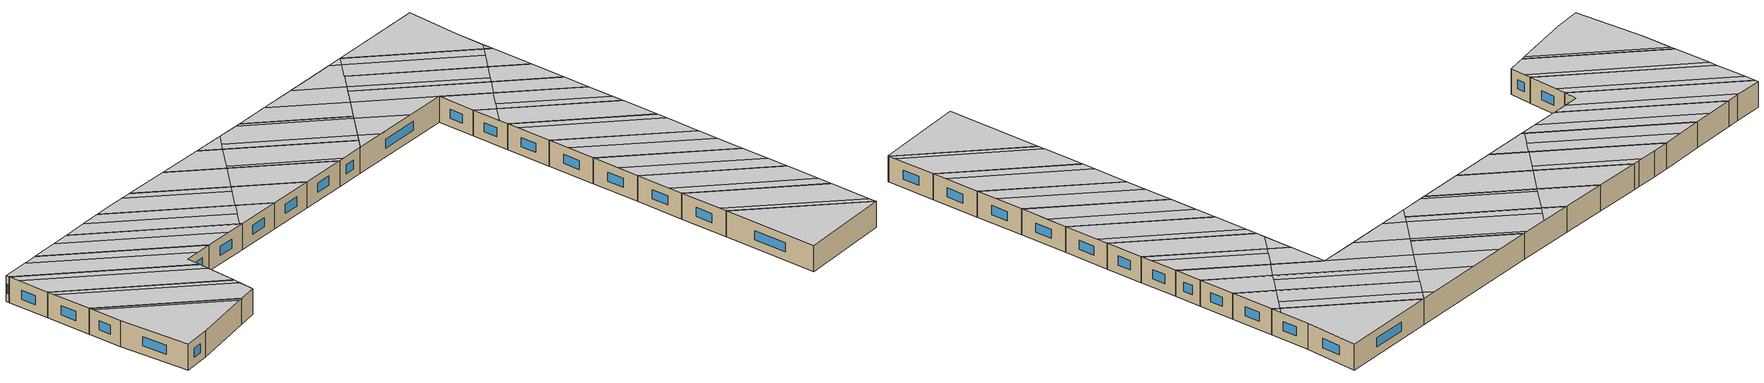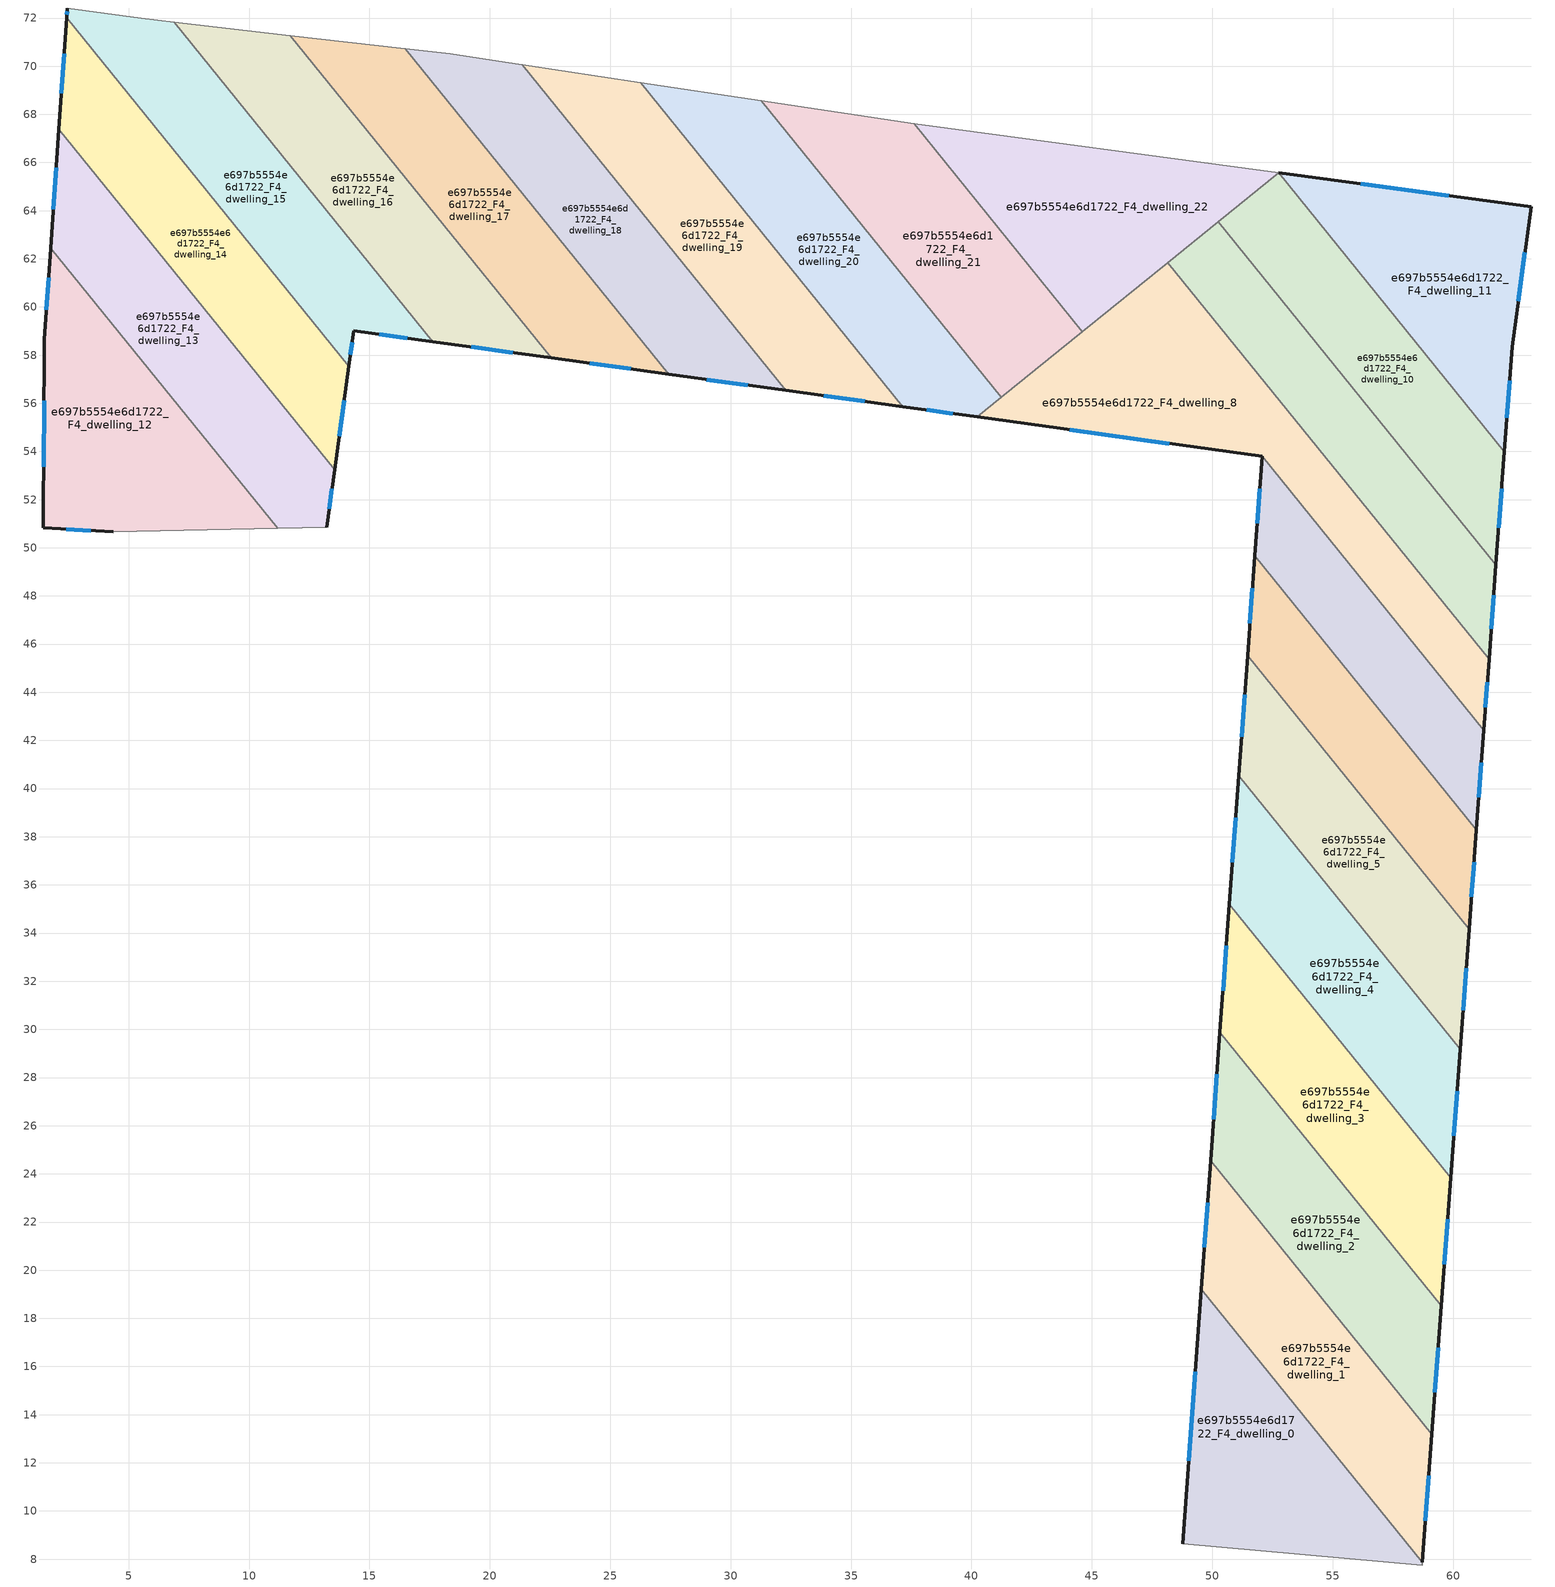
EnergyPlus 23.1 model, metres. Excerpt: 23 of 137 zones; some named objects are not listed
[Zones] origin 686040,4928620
e697b5554e6d1722_F4_dwelling_0
 floor to e697b5554e6d1722_F3_dwelling_0 (EU_floor_Construction): 49.54,19.21 58.73,7.86 58.72,7.76 48.77,8.65 z12
 wall outside (EU_wall_Construction): 49.54,19.21 48.77,8.65 z12:15
 wall to e697b5554e6d1722_F4_dwelling_1 (EU_wall_Construction): 58.73,7.86 49.54,19.21 z12:15
 wall adiabatic (EU_wall_Construction): 48.77,8.65 58.72,7.76 58.73,7.86 z12:15
 window (EU_Window_Construction): 49.29,15.77 49.02,12.08 z12.98:14.02
 ceiling to e697b5554e6d1722_F5_dwelling_0 (EU_floor_Construction): 58.72,7.76 58.73,7.86 49.54,19.21 48.77,8.65 z15
e697b5554e6d1722_F4_dwelling_1
 floor to e697b5554e6d1722_F3_dwelling_1 (EU_floor_Construction): 49.93,24.54 59.12,13.19 58.73,7.86 49.54,19.21 z12
 wall outside (EU_wall_Construction): 58.73,7.86 59.12,13.19 / 49.93,24.54 49.54,19.21 z12:15
 wall to e697b5554e6d1722_F4_dwelling_2 (EU_wall_Construction): 59.12,13.19 49.93,24.54 z12:15
 window (EU_Window_Construction): 58.86,9.59 58.99,11.46 / 49.81,22.81 49.67,20.94 z12.98:14.02
 ceiling to e697b5554e6d1722_F5_dwelling_1 (EU_floor_Construction): 58.78,8.62 59.12,13.19 49.93,24.54 49.6,19.97 z15
 ceiling to e697b5554e6d1722_F5_dwelling_0 (EU_floor_Construction): 58.73,7.86 58.78,8.62 49.6,19.97 49.54,19.21 z15
e697b5554e6d1722_F4_dwelling_10
 floor to e697b5554e6d1722_F3_dwelling_10 (EU_floor_Construction): 52.75,65.57 62.13,53.98 61.78,49.3 50.25,63.54 z12
 wall outside (EU_wall_Construction): 61.78,49.3 62.13,53.98 z12:15
 wall to e697b5554e6d1722_F4_dwelling_11 (EU_wall_Construction): 62.13,53.98 52.75,65.57 z12:15
 wall to e697b5554e6d1722_F4_dwelling_9 (EU_wall_Construction): 50.25,63.54 61.78,49.3 z12:15
 wall to e697b5554e6d1722_F4_dwelling_22 (EU_wall_Construction): 52.75,65.57 50.25,63.54 z12:15
 window (EU_Window_Construction): 61.9,50.82 62.02,52.46 z12.98:14.02
 ceiling to e697b5554e6d1722_F5_dwelling_12 (EU_floor_Construction): 60.7,53.91 51.86,64.84 50.25,63.54 59.1,52.61 z15
 ceiling to e697b5554e6d1722_F5_dwelling_13 (EU_floor_Construction): 61.6,54.64 52.75,65.57 51.86,64.84 60.7,53.91 60.78,53.97 z15
 ceiling to e697b5554e6d1722_F5_dwelling_6 (EU_floor_Construction): 61.78,49.3 62.13,53.98 61.6,54.64 59.1,52.61 z15
e697b5554e6d1722_F4_dwelling_11
 floor to e697b5554e6d1722_F3_dwelling_11 (EU_floor_Construction): 63.24,64.17 62.45,58.34 62.13,53.98 52.76,65.57 z12
 wall outside (EU_wall_Construction): 62.13,53.98 62.45,58.34 63.24,64.17 52.76,65.57 z12:15
 window (EU_Window_Construction): 59.83,64.62 56.17,65.11 / 62.71,60.24 62.98,62.27 / 62.23,55.4 62.35,56.93 z12.98:14.02
 ceiling to e697b5554e6d1722_F5_dwelling_13 (EU_floor_Construction): 62.21,55.13 62.45,58.34 63.24,64.17 52.76,65.57 61.6,54.64 z15
 ceiling to e697b5554e6d1722_F5_dwelling_6 (EU_floor_Construction): 62.13,53.98 62.21,55.13 61.6,54.64 z15
e697b5554e6d1722_F4_dwelling_12
 floor to e697b5554e6d1722_F3_dwelling_12 (EU_floor_Construction): 1.76,62.45 11.19,50.8 4.36,50.66 1.46,50.83 1.5,58.65 z12
 wall outside (EU_wall_Construction): 1.76,62.45 1.5,58.65 1.46,50.83 4.36,50.66 z12:15
 wall to e697b5554e6d1722_F4_dwelling_13 (EU_wall_Construction): 11.19,50.8 1.76,62.45 z12:15
 wall adiabatic (EU_wall_Construction): 4.36,50.66 11.19,50.8 z12:15
 window (EU_Window_Construction): 1.68,61.21 1.59,59.88 / 2.4,50.77 3.42,50.71 / 1.49,56.1 1.47,53.37 z12.98:14.02
 ceiling to e697b5554e6d1722_F5_dwelling_14 (EU_floor_Construction): 10.77,50.79 1.73,61.96 1.5,58.65 1.46,50.83 4.36,50.66 z15
 ceiling to e697b5554e6d1722_F5_dwelling_15 (EU_floor_Construction): 11.19,50.8 1.76,62.45 1.73,61.96 10.77,50.79 z15
e697b5554e6d1722_F4_dwelling_13
 floor to e697b5554e6d1722_F3_dwelling_13 (EU_floor_Construction): 2.1,67.38 13.55,53.24 13.22,50.85 11.19,50.8 1.76,62.45 z12
 wall outside (EU_wall_Construction): 2.1,67.38 1.76,62.45 / 13.22,50.85 13.55,53.24 z12:15
 wall to e697b5554e6d1722_F4_dwelling_14 (EU_wall_Construction): 13.55,53.24 2.1,67.38 z12:15
 wall adiabatic (EU_wall_Construction): 11.19,50.8 13.22,50.85 z12:15
 window (EU_Window_Construction): 1.99,65.77 1.87,64.05 / 13.33,51.62 13.44,52.46 z12.98:14.02
 ceiling to e697b5554e6d1722_F5_dwelling_15 (EU_floor_Construction): 13.22,50.85 13.45,52.51 2.05,66.6 1.76,62.45 11.19,50.8 z15
 ceiling to e697b5554e6d1722_F5_dwelling_16 (EU_floor_Construction): 13.45,52.51 13.55,53.24 2.1,67.38 2.05,66.6 z15
e697b5554e6d1722_F4_dwelling_14
 floor to e697b5554e6d1722_F3_dwelling_14 (EU_floor_Construction): 2.42,72.01 14.15,57.53 13.55,53.24 2.1,67.38 z12
 wall outside (EU_wall_Construction): 13.55,53.24 14.15,57.53 / 2.42,72.01 2.1,67.38 z12:15
 wall to e697b5554e6d1722_F4_dwelling_15 (EU_wall_Construction): 14.15,57.53 2.42,72.01 z12:15
 window (EU_Window_Construction): 13.75,54.63 13.95,56.14 / 2.32,70.51 2.21,68.89 z12.98:14.02
 ceiling to e697b5554e6d1722_F5_dwelling_16 (EU_floor_Construction): 13.55,53.24 14,56.47 2.34,70.87 2.1,67.38 z15
 ceiling to e697b5554e6d1722_F5_dwelling_17 (EU_floor_Construction): 14,56.47 14.15,57.53 2.42,72.01 2.34,70.87 z15
e697b5554e6d1722_F4_dwelling_15
 floor to e697b5554e6d1722_F3_dwelling_15 (EU_floor_Construction): 6.89,71.83 17.63,58.56 14.35,59.02 14.15,57.53 2.42,72.01 2.45,72.42 5.53,71.99 z12
 wall outside (EU_wall_Construction): 2.45,72.42 2.42,72.01 / 14.15,57.53 14.35,59.02 17.63,58.56 z12:15
 wall adiabatic (EU_wall_Construction): 6.89,71.83 5.53,71.99 2.45,72.42 z12:15
 wall to e697b5554e6d1722_F4_dwelling_16 (EU_wall_Construction): 17.63,58.56 6.89,71.83 z12:15
 window (EU_Window_Construction): 2.44,72.29 2.43,72.15 / 15.42,58.87 16.56,58.71 / 14.21,58.02 14.28,58.53 z12.98:14.02
 ceiling to e697b5554e6d1722_F5_dwelling_17 (EU_floor_Construction): 15.98,58.79 5.27,72.02 2.45,72.42 2.42,72.01 14.15,57.53 14.35,59.02 z15
 ceiling to e697b5554e6d1722_F5_dwelling_18 (EU_floor_Construction): 17.63,58.56 6.89,71.83 5.53,71.99 5.27,72.02 15.98,58.79 z15
e697b5554e6d1722_F4_dwelling_16
 floor to e697b5554e6d1722_F3_dwelling_16 (EU_floor_Construction): 11.71,71.27 22.55,57.88 17.63,58.56 6.89,71.83 z12
 wall outside (EU_wall_Construction): 17.63,58.56 22.55,57.88 z12:15
 wall to e697b5554e6d1722_F4_dwelling_17 (EU_wall_Construction): 22.55,57.88 11.71,71.27 z12:15
 wall adiabatic (EU_wall_Construction): 11.71,71.27 6.89,71.83 z12:15
 window (EU_Window_Construction): 19.23,58.34 20.95,58.1 z12.98:14.02
 ceiling to e697b5554e6d1722_F5_dwelling_18 (EU_floor_Construction): 20.51,58.16 9.71,71.5 6.89,71.83 17.63,58.56 z15
 ceiling to e697b5554e6d1722_F5_dwelling_19 (EU_floor_Construction): 22.38,58.09 11.71,71.27 9.71,71.5 20.51,58.16 22.19,57.93 z15
 ceiling to e697b5554e6d1722_F5_dwelling_7 (EU_floor_Construction): 22.55,57.88 22.38,58.09 22.19,57.93 z15
e697b5554e6d1722_F4_dwelling_17
 floor to e697b5554e6d1722_F3_dwelling_17 (EU_floor_Construction): 16.49,70.72 27.43,57.21 22.55,57.88 11.71,71.27 z12
 wall outside (EU_wall_Construction): 22.55,57.88 27.43,57.21 z12:15
 wall to e697b5554e6d1722_F4_dwelling_18 (EU_wall_Construction): 27.43,57.21 16.49,70.72 z12:15
 wall adiabatic (EU_wall_Construction): 16.49,70.72 11.71,71.27 z12:15
 window (EU_Window_Construction): 24.14,57.66 25.85,57.42 z12.98:14.02
 ceiling to e697b5554e6d1722_F5_dwelling_20 (EU_floor_Construction): 25,60.21 16.49,70.72 14.3,70.97 23.8,59.24 z15
 ceiling to e697b5554e6d1722_F5_dwelling_7 (EU_floor_Construction): 27.43,57.21 25,60.21 22.38,58.09 22.55,57.88 z15
 ceiling adiabatic (EU_roof_Construction): 23.8,59.24 14.3,70.97 11.71,71.27 22.38,58.09 z15
e697b5554e6d1722_F4_dwelling_18
 floor to e697b5554e6d1722_F3_dwelling_18 (EU_floor_Construction): 21.34,70.05 32.28,56.53 27.43,57.21 16.49,70.72 18.35,70.51 20.64,70.16 z12
 wall outside (EU_wall_Construction): 27.43,57.21 32.28,56.53 z12:15
 wall adiabatic (EU_wall_Construction): 21.34,70.05 20.64,70.16 18.35,70.51 16.49,70.72 z12:15
 wall to e697b5554e6d1722_F4_dwelling_19 (EU_wall_Construction): 32.28,56.53 21.34,70.05 z12:15
 window (EU_Window_Construction): 29.01,56.99 30.7,56.75 z12.98:14.02
 ceiling to e697b5554e6d1722_F5_dwelling_7 (EU_floor_Construction): 32.28,56.53 27.6,62.31 25,60.21 27.43,57.21 z15
 ceiling to e697b5554e6d1722_F5_dwelling_21 (EU_floor_Construction): 27.6,62.31 21.34,70.05 20.64,70.16 20.2,70.22 27,61.82 z15
 ceiling adiabatic (EU_roof_Construction): 27,61.82 20.2,70.22 20.64,70.16 18.35,70.51 16.49,70.72 25,60.21 z15
e697b5554e6d1722_F4_dwelling_19
 floor to e697b5554e6d1722_F3_dwelling_19 (EU_floor_Construction): 26.26,69.31 37.15,55.86 32.28,56.53 21.34,70.05 z12
 wall outside (EU_wall_Construction): 32.28,56.53 37.15,55.86 z12:15
 wall to e697b5554e6d1722_F4_dwelling_20 (EU_wall_Construction): 37.15,55.86 26.26,69.31 z12:15
 wall adiabatic (EU_wall_Construction): 26.26,69.31 21.34,70.05 z12:15
 window (EU_Window_Construction): 33.86,56.32 35.56,56.08 z12.98:14.02
 ceiling to e697b5554e6d1722_F5_dwelling_7 (EU_floor_Construction): 37.15,55.86 30.21,64.43 27.6,62.31 32.28,56.53 z15
 ceiling to e697b5554e6d1722_F5_dwelling_21 (EU_floor_Construction): 30.21,64.43 26.26,69.31 21.34,70.05 27.6,62.31 z15
e697b5554e6d1722_F4_dwelling_2
 floor to e697b5554e6d1722_F3_dwelling_2 (EU_floor_Construction): 50.32,29.87 59.51,18.52 59.12,13.19 49.93,24.54 z12
 wall outside (EU_wall_Construction): 59.12,13.19 59.51,18.52 / 50.32,29.87 49.93,24.54 z12:15
 wall to e697b5554e6d1722_F4_dwelling_3 (EU_wall_Construction): 59.51,18.52 50.32,29.87 z12:15
 window (EU_Window_Construction): 59.25,14.92 59.39,16.78 / 50.2,28.14 50.06,26.28 z12.98:14.02
 ceiling to e697b5554e6d1722_F5_dwelling_2 (EU_floor_Construction): 59.23,14.71 59.51,18.52 50.32,29.87 50.04,26.07 z15
 ceiling to e697b5554e6d1722_F5_dwelling_1 (EU_floor_Construction): 59.12,13.19 59.23,14.71 50.04,26.07 49.93,24.54 z15
e697b5554e6d1722_F4_dwelling_20
 floor to e697b5554e6d1722_F3_dwelling_20 (EU_floor_Construction): 31.28,68.56 41.24,56.25 40.23,55.43 37.15,55.86 26.26,69.31 z12
 wall outside (EU_wall_Construction): 37.15,55.86 40.23,55.43 z12:15
 wall adiabatic (EU_wall_Construction): 31.28,68.56 26.26,69.31 z12:15
 wall to e697b5554e6d1722_F4_dwelling_21 (EU_wall_Construction): 41.24,56.25 31.28,68.56 z12:15
 wall to e697b5554e6d1722_F4_dwelling_8 (EU_wall_Construction): 40.23,55.43 41.24,56.25 z12:15
 window (EU_Window_Construction): 38.15,55.72 39.23,55.57 z12.98:14.02
 ceiling to e697b5554e6d1722_F5_dwelling_8 (EU_floor_Construction): 41.24,56.25 32.88,66.58 30.5,64.66 37.68,55.79 40.23,55.43 z15
 ceiling to e697b5554e6d1722_F5_dwelling_7 (EU_floor_Construction): 37.68,55.79 30.5,64.66 30.21,64.43 37.15,55.86 z15
 ceiling to e697b5554e6d1722_F5_dwelling_21 (EU_floor_Construction): 32.88,66.58 31.28,68.56 26.26,69.31 30.21,64.43 z15
e697b5554e6d1722_F4_dwelling_21
 floor to e697b5554e6d1722_F3_dwelling_21 (EU_floor_Construction): 37.61,67.61 44.6,58.97 41.24,56.25 31.28,68.56 z12
 wall to e697b5554e6d1722_F4_dwelling_22 (EU_wall_Construction): 44.6,58.97 37.61,67.61 z12:15
 wall adiabatic (EU_wall_Construction): 37.61,67.61 31.28,68.56 z12:15
 wall to e697b5554e6d1722_F4_dwelling_8 (EU_wall_Construction): 41.24,56.25 44.6,58.97 z12:15
 ceiling to e697b5554e6d1722_F5_dwelling_9 (EU_floor_Construction): 44.32,58.74 37.08,67.69 34.68,68.05 33.59,67.16 41.96,56.83 z15
 ceiling to e697b5554e6d1722_F5_dwelling_8 (EU_floor_Construction): 41.96,56.83 33.59,67.16 32.88,66.58 41.24,56.25 z15
 ceiling to e697b5554e6d1722_F5_dwelling_10 (EU_floor_Construction): 44.6,58.97 37.62,67.61 37.08,67.69 44.32,58.74 z15
 ceiling to e697b5554e6d1722_F5_dwelling_21 (EU_floor_Construction): 34.68,68.05 31.28,68.56 32.88,66.58 z15
e697b5554e6d1722_F4_dwelling_22
 floor to e697b5554e6d1722_F3_dwelling_22 (EU_floor_Construction): 52.76,65.57 44.6,58.97 37.62,67.61 z12
 wall adiabatic (EU_wall_Construction): 52.76,65.57 37.62,67.61 z12:15
 wall to e697b5554e6d1722_F4_dwelling_9 (EU_wall_Construction): 48.15,61.84 50.25,63.54 z12:15
 wall to e697b5554e6d1722_F4_dwelling_8 (EU_wall_Construction): 44.6,58.97 48.15,61.84 z12:15
 ceiling to e697b5554e6d1722_F5_dwelling_10 (EU_floor_Construction): 46.58,60.57 41.29,67.11 37.62,67.61 44.6,58.97 z15
 ceiling to e697b5554e6d1722_F5_dwelling_11 (EU_floor_Construction): 48.73,62.31 45.27,66.58 41.29,67.11 46.58,60.57 z15
 ceiling to e697b5554e6d1722_F5_dwelling_12 (EU_floor_Construction): 51.86,64.84 51.08,65.8 45.27,66.58 48.73,62.31 z15
 ceiling to e697b5554e6d1722_F5_dwelling_13 (EU_floor_Construction): 52.75,65.57 51.22,65.78 51.08,65.8 51.86,64.84 z15
e697b5554e6d1722_F4_dwelling_3
 floor to e697b5554e6d1722_F3_dwelling_3 (EU_floor_Construction): 50.71,35.2 59.91,23.84 59.51,18.52 50.32,29.87 z12
 wall outside (EU_wall_Construction): 59.51,18.52 59.91,23.84 / 50.71,35.2 50.32,29.87 z12:15
 wall to e697b5554e6d1722_F4_dwelling_4 (EU_wall_Construction): 59.91,23.84 50.71,35.2 z12:15
 window (EU_Window_Construction): 59.64,20.25 59.78,22.11 / 50.59,33.47 50.45,31.61 z12.98:14.02
 ceiling to e697b5554e6d1722_F5_dwelling_3 (EU_floor_Construction): 59.68,20.8 59.91,23.84 50.71,35.2 50.49,32.16 z15
 ceiling to e697b5554e6d1722_F5_dwelling_2 (EU_floor_Construction): 59.51,18.52 59.68,20.8 50.49,32.16 50.32,29.87 z15
e697b5554e6d1722_F4_dwelling_4
 floor to e697b5554e6d1722_F3_dwelling_4 (EU_floor_Construction): 51.1,40.53 60.3,29.17 59.91,23.84 50.71,35.2 z12
 wall outside (EU_wall_Construction): 59.91,23.84 60.3,29.17 / 51.1,40.53 50.71,35.2 z12:15
 wall to e697b5554e6d1722_F4_dwelling_5 (EU_wall_Construction): 60.3,29.17 51.1,40.53 z12:15
 window (EU_Window_Construction): 60.03,25.57 60.17,27.44 / 50.97,38.8 50.84,36.93 z12.98:14.02
 ceiling to e697b5554e6d1722_F5_dwelling_4 (EU_floor_Construction): 60.13,26.89 60.3,29.17 51.1,40.53 50.93,38.25 z15
 ceiling to e697b5554e6d1722_F5_dwelling_3 (EU_floor_Construction): 59.91,23.84 60.13,26.89 50.93,38.25 50.71,35.2 z15
e697b5554e6d1722_F4_dwelling_5
 floor to e697b5554e6d1722_F3_dwelling_5 (EU_floor_Construction): 51.47,45.52 60.67,34.16 60.3,29.17 51.1,40.53 z12
 wall outside (EU_wall_Construction): 60.3,29.17 60.67,34.16 / 51.47,45.52 51.1,40.53 z12:15
 wall to e697b5554e6d1722_F4_dwelling_6 (EU_wall_Construction): 60.67,34.16 51.47,45.52 z12:15
 window (EU_Window_Construction): 60.42,30.79 60.55,32.53 / 51.35,43.9 51.22,42.15 z12.98:14.02
 ceiling to e697b5554e6d1722_F5_dwelling_4 (EU_floor_Construction): 60.3,29.17 60.58,32.97 51.38,44.33 51.1,40.53 z15
 ceiling to e697b5554e6d1722_F5_dwelling_5 (EU_floor_Construction): 60.58,32.97 60.67,34.16 51.47,45.52 51.38,44.33 z15
e697b5554e6d1722_F4_dwelling_6
 floor to e697b5554e6d1722_F3_dwelling_6 (EU_floor_Construction): 51.77,49.67 60.97,38.3 60.67,34.16 51.47,45.52 z12
 wall outside (EU_wall_Construction): 60.67,34.16 60.97,38.3 / 51.77,49.67 51.47,45.52 z12:15
 wall to e697b5554e6d1722_F4_dwelling_7 (EU_wall_Construction): 60.97,38.3 51.77,49.67 z12:15
 window (EU_Window_Construction): 60.77,35.5 60.87,36.95 / 51.67,48.32 51.56,46.87 z12.98:14.02
 ceiling to e697b5554e6d1722_F5_dwelling_5 (EU_floor_Construction): 60.67,34.16 60.97,38.3 53.23,47.86 51.54,46.49 51.47,45.52 z15
 ceiling to e697b5554e6d1722_F5_dwelling_11 (EU_floor_Construction): 53.23,47.86 51.77,49.66 51.54,46.49 z15
e697b5554e6d1722_F4_dwelling_7
 floor to e697b5554e6d1722_F3_dwelling_7 (EU_floor_Construction): 52.07,53.79 61.28,42.42 60.97,38.3 51.77,49.67 z12
 wall outside (EU_wall_Construction): 60.97,38.3 61.28,42.42 / 52.07,53.79 51.77,49.67 z12:15
 wall to e697b5554e6d1722_F4_dwelling_8 (EU_wall_Construction): 61.28,42.42 52.07,53.79 z12:15
 window (EU_Window_Construction): 61.07,39.64 61.18,41.08 / 51.97,52.45 51.87,51.01 z12.98:14.02
 ceiling to e697b5554e6d1722_F5_dwelling_6 (EU_floor_Construction): 61.06,39.54 61.28,42.42 55.43,49.64 53.89,48.4 z15
 ceiling to e697b5554e6d1722_F5_dwelling_11 (EU_floor_Construction): 55.43,49.64 52.07,53.79 51.77,49.66 53.23,47.86 z15
 ceiling to e697b5554e6d1722_F5_dwelling_5 (EU_floor_Construction): 60.97,38.3 61.06,39.54 53.89,48.4 53.23,47.86 z15
e697b5554e6d1722_F4_dwelling_8
 floor to e697b5554e6d1722_F3_dwelling_8 (EU_floor_Construction): 52.07,53.79 40.23,55.43 48.15,61.84 61.49,45.36 61.28,42.42 z12
 wall outside (EU_wall_Construction): 61.28,42.42 61.49,45.36 / 40.23,55.43 52.07,53.79 z12:15
 wall to e697b5554e6d1722_F4_dwelling_9 (EU_wall_Construction): 61.49,45.36 48.15,61.84 z12:15
 window (EU_Window_Construction): 61.35,43.38 61.42,44.41 / 44.08,54.9 48.22,54.33 z12.98:14.02
 ceiling to e697b5554e6d1722_F5_dwelling_11 (EU_floor_Construction): 57,50.91 48.15,61.84 46.58,60.57 55.43,49.64 z15
 ceiling to e697b5554e6d1722_F5_dwelling_10 (EU_floor_Construction): 52.07,53.8 46.58,60.57 44.32,58.74 47.85,54.38 z15
 ceiling to e697b5554e6d1722_F5_dwelling_6 (EU_floor_Construction): 61.28,42.42 61.49,45.36 57,50.91 55.43,49.64 z15
 ceiling to e697b5554e6d1722_F5_dwelling_9 (EU_floor_Construction): 47.85,54.38 44.32,58.74 41.96,56.83 43.45,54.99 z15
 ceiling to e697b5554e6d1722_F5_dwelling_8 (EU_floor_Construction): 43.45,54.99 41.96,56.83 40.23,55.43 z15
e697b5554e6d1722_F4_dwelling_9
 floor to e697b5554e6d1722_F3_dwelling_9 (EU_floor_Construction): 50.25,63.54 61.78,49.3 61.49,45.36 48.15,61.84 z12
 wall outside (EU_wall_Construction): 61.49,45.36 61.78,49.3 z12:15
 window (EU_Window_Construction): 61.59,46.64 61.69,48.02 z12.98:14.02
 ceiling to e697b5554e6d1722_F5_dwelling_12 (EU_floor_Construction): 59.1,52.61 50.25,63.54 48.73,62.31 57.57,51.38 57.65,51.44 57.69,51.47 z15
 ceiling to e697b5554e6d1722_F5_dwelling_11 (EU_floor_Construction): 57.57,51.38 48.73,62.31 48.15,61.84 57,50.91 z15
 ceiling to e697b5554e6d1722_F5_dwelling_6 (EU_floor_Construction): 61.49,45.36 61.78,49.3 59.1,52.61 57,50.91 z15
[Building]
EU S2 Campaign: North Axis=0; Terrain=City; Solar Distribution=FullExterior
[Site:Location]
Bologna: Latitude=44.5; Longitude=11.25; Time Zone=1; Elevation=37
[SizingPeriod:WeatherFileDays]
AnnualSizingPeriod: Begin Month=1; Begin Day of Month=1; End Month=12; End Day of Month=31; Day of Week for Start Day=Monday; Use Weather File Daylight Saving Period=No; Use Weather File Rain and Snow Indicators=No
[MATERIAL]
EU_InternalMass_Material: Roughness=MediumRough; Thickness=0.1; Conductivity=1; Density=1800; Specific Heat=900; Thermal Absorptance=0.9; Solar Absorptance=0.7; Visible Absorptance=0.7
[MATERIAL:NOMASS] Roughness=MediumRough; Thermal Absorptance=0.9; Solar Absorptance=0.7; Visible Absorptance=0.7
Name | Thermal Resistance
EU_wall_NoMass | 0.905828
EU_roof_NoMass | 0.37593
EU_floor_NoMass | 0.67114
[WINDOWMATERIAL:SIMPLEGLAZINGSYSTEM]
EU_Window_SimpleGlazing: UFactor=4.52486; Solar Heat Gain Coefficient=0.85; Visible Transmittance=0.85
[CONSTRUCTION]
EU_wall_Construction: EU_wall_NoMass
EU_roof_Construction: EU_roof_NoMass
EU_floor_Construction: EU_floor_NoMass
EU_Window_Construction: EU_Window_SimpleGlazing
EU_InternalMass_Construction: EU_InternalMass_Material
[ZONE] Type=1; Multiplier=1; Ceiling Height=autocalculate; Floor Area=autocalculate; Part of Total Floor Area=Yes
Name | Volume
e697b5554e6d1722_F4_dwelling_0 | 160.267
e697b5554e6d1722_F4_dwelling_1 | 160.266
e697b5554e6d1722_F4_dwelling_10 | 160.239
e697b5554e6d1722_F4_dwelling_11 | 160.257
e697b5554e6d1722_F4_dwelling_12 | 174.817
e697b5554e6d1722_F4_dwelling_13 | 174.819
e697b5554e6d1722_F4_dwelling_14 | 174.888
e697b5554e6d1722_F4_dwelling_15 | 174.769
e697b5554e6d1722_F4_dwelling_16 | 174.84
e697b5554e6d1722_F4_dwelling_17 | 174.859
e697b5554e6d1722_F4_dwelling_18 | 174.773
e697b5554e6d1722_F4_dwelling_19 | 174.882
e697b5554e6d1722_F4_dwelling_2 | 160.263
e697b5554e6d1722_F4_dwelling_20 | 174.79
e697b5554e6d1722_F4_dwelling_21 | 174.831
e697b5554e6d1722_F4_dwelling_22 | 174.768
e697b5554e6d1722_F4_dwelling_3 | 160.25
e697b5554e6d1722_F4_dwelling_4 | 160.26
e697b5554e6d1722_F4_dwelling_5 | 150.267
e697b5554e6d1722_F4_dwelling_6 | 124.657
e697b5554e6d1722_F4_dwelling_7 | 124.342
e697b5554e6d1722_F4_dwelling_8 | 241.764
e697b5554e6d1722_F4_dwelling_9 | 160.282
[INTERNALMASS] Construction=EU_InternalMass_Construction
Name | Zone or ZoneList | Surface Area
e697b5554e6d1722_F4_dwelling_0_EU_InternalMass | e697b5554e6d1722_F4_dwelling_0 | 53.4221
e697b5554e6d1722_F4_dwelling_1_EU_InternalMass | e697b5554e6d1722_F4_dwelling_1 | 53.4221
e697b5554e6d1722_F4_dwelling_2_EU_InternalMass | e697b5554e6d1722_F4_dwelling_2 | 53.4213
e697b5554e6d1722_F4_dwelling_3_EU_InternalMass | e697b5554e6d1722_F4_dwelling_3 | 53.4165
e697b5554e6d1722_F4_dwelling_4_EU_InternalMass | e697b5554e6d1722_F4_dwelling_4 | 53.42
e697b5554e6d1722_F4_dwelling_5_EU_InternalMass | e697b5554e6d1722_F4_dwelling_5 | 50.0892
e697b5554e6d1722_F4_dwelling_6_EU_InternalMass | e697b5554e6d1722_F4_dwelling_6 | 41.5522
e697b5554e6d1722_F4_dwelling_7_EU_InternalMass | e697b5554e6d1722_F4_dwelling_7 | 41.4473
e697b5554e6d1722_F4_dwelling_8_EU_InternalMass | e697b5554e6d1722_F4_dwelling_8 | 80.5861
e697b5554e6d1722_F4_dwelling_9_EU_InternalMass | e697b5554e6d1722_F4_dwelling_9 | 53.4278
e697b5554e6d1722_F4_dwelling_10_EU_InternalMass | e697b5554e6d1722_F4_dwelling_10 | 53.4126
e697b5554e6d1722_F4_dwelling_11_EU_InternalMass | e697b5554e6d1722_F4_dwelling_11 | 53.4191
e697b5554e6d1722_F4_dwelling_12_EU_InternalMass | e697b5554e6d1722_F4_dwelling_12 | 58.2727
e697b5554e6d1722_F4_dwelling_13_EU_InternalMass | e697b5554e6d1722_F4_dwelling_13 | 58.2731
e697b5554e6d1722_F4_dwelling_14_EU_InternalMass | e697b5554e6d1722_F4_dwelling_14 | 58.2963
e697b5554e6d1722_F4_dwelling_15_EU_InternalMass | e697b5554e6d1722_F4_dwelling_15 | 58.2557
e697b5554e6d1722_F4_dwelling_16_EU_InternalMass | e697b5554e6d1722_F4_dwelling_16 | 58.2802
e697b5554e6d1722_F4_dwelling_17_EU_InternalMass | e697b5554e6d1722_F4_dwelling_17 | 58.2859
e697b5554e6d1722_F4_dwelling_18_EU_InternalMass | e697b5554e6d1722_F4_dwelling_18 | 58.2579
e697b5554e6d1722_F4_dwelling_19_EU_InternalMass | e697b5554e6d1722_F4_dwelling_19 | 58.294
e697b5554e6d1722_F4_dwelling_20_EU_InternalMass | e697b5554e6d1722_F4_dwelling_20 | 58.2632
e697b5554e6d1722_F4_dwelling_21_EU_InternalMass | e697b5554e6d1722_F4_dwelling_21 | 58.277
e697b5554e6d1722_F4_dwelling_22_EU_InternalMass | e697b5554e6d1722_F4_dwelling_22 | 58.2782
[OTHEREQUIPMENT] Fuel Type=Electricity; Design Level Calculation Method=Watts/Area; Power per Zone Floor Area=1; Fraction Latent=0; Fraction Radiant=0; Fraction Lost=0; Carbon Dioxide Generation Rate=0; EndUse Subcategory=EU_Step8_InternalGains
Name | Zone or ZoneList or Space or SpaceList | Schedule
EU_Step8_InternalGain_e697b5554e6d1722_F4_dwelling_0_f000 | e697b5554e6d1722_F4_dwelling_0 | EU_Step8_GainSchedule_e697b5554e6d1722_F4_dwelling_0_f000
EU_Step8_InternalGain_e697b5554e6d1722_F4_dwelling_1_f000 | e697b5554e6d1722_F4_dwelling_1 | EU_Step8_GainSchedule_e697b5554e6d1722_F4_dwelling_1_f000
EU_Step8_InternalGain_e697b5554e6d1722_F4_dwelling_2_f000 | e697b5554e6d1722_F4_dwelling_2 | EU_Step8_GainSchedule_e697b5554e6d1722_F4_dwelling_2_f000
EU_Step8_InternalGain_e697b5554e6d1722_F4_dwelling_3_f000 | e697b5554e6d1722_F4_dwelling_3 | EU_Step8_GainSchedule_e697b5554e6d1722_F4_dwelling_3_f000
EU_Step8_InternalGain_e697b5554e6d1722_F4_dwelling_4_f000 | e697b5554e6d1722_F4_dwelling_4 | EU_Step8_GainSchedule_e697b5554e6d1722_F4_dwelling_4_f000
EU_Step8_InternalGain_e697b5554e6d1722_F4_dwelling_5_f000 | e697b5554e6d1722_F4_dwelling_5 | EU_Step8_GainSchedule_e697b5554e6d1722_F4_dwelling_5_f000
EU_Step8_InternalGain_e697b5554e6d1722_F4_dwelling_6_f000 | e697b5554e6d1722_F4_dwelling_6 | EU_Step8_GainSchedule_e697b5554e6d1722_F4_dwelling_6_f000
EU_Step8_InternalGain_e697b5554e6d1722_F4_dwelling_7_f000 | e697b5554e6d1722_F4_dwelling_7 | EU_Step8_GainSchedule_e697b5554e6d1722_F4_dwelling_7_f000
EU_Step8_InternalGain_e697b5554e6d1722_F4_dwelling_8_f000 | e697b5554e6d1722_F4_dwelling_8 | EU_Step8_GainSchedule_e697b5554e6d1722_F4_dwelling_8_f000
EU_Step8_InternalGain_e697b5554e6d1722_F4_dwelling_9_f000 | e697b5554e6d1722_F4_dwelling_9 | EU_Step8_GainSchedule_e697b5554e6d1722_F4_dwelling_9_f000
EU_Step8_InternalGain_e697b5554e6d1722_F4_dwelling_10_f000 | e697b5554e6d1722_F4_dwelling_10 | EU_Step8_GainSchedule_e697b5554e6d1722_F4_dwelling_10_f000
EU_Step8_InternalGain_e697b5554e6d1722_F4_dwelling_11_f000 | e697b5554e6d1722_F4_dwelling_11 | EU_Step8_GainSchedule_e697b5554e6d1722_F4_dwelling_11_f000
EU_Step8_InternalGain_e697b5554e6d1722_F4_dwelling_12_f000 | e697b5554e6d1722_F4_dwelling_12 | EU_Step8_GainSchedule_e697b5554e6d1722_F4_dwelling_12_f000
EU_Step8_InternalGain_e697b5554e6d1722_F4_dwelling_13_f000 | e697b5554e6d1722_F4_dwelling_13 | EU_Step8_GainSchedule_e697b5554e6d1722_F4_dwelling_13_f000
EU_Step8_InternalGain_e697b5554e6d1722_F4_dwelling_14_f000 | e697b5554e6d1722_F4_dwelling_14 | EU_Step8_GainSchedule_e697b5554e6d1722_F4_dwelling_14_f000
EU_Step8_InternalGain_e697b5554e6d1722_F4_dwelling_15_f000 | e697b5554e6d1722_F4_dwelling_15 | EU_Step8_GainSchedule_e697b5554e6d1722_F4_dwelling_15_f000
EU_Step8_InternalGain_e697b5554e6d1722_F4_dwelling_16_f000 | e697b5554e6d1722_F4_dwelling_16 | EU_Step8_GainSchedule_e697b5554e6d1722_F4_dwelling_16_f000
EU_Step8_InternalGain_e697b5554e6d1722_F4_dwelling_17_f000 | e697b5554e6d1722_F4_dwelling_17 | EU_Step8_GainSchedule_e697b5554e6d1722_F4_dwelling_17_f000
EU_Step8_InternalGain_e697b5554e6d1722_F4_dwelling_18_f000 | e697b5554e6d1722_F4_dwelling_18 | EU_Step8_GainSchedule_e697b5554e6d1722_F4_dwelling_18_f000
EU_Step8_InternalGain_e697b5554e6d1722_F4_dwelling_19_f000 | e697b5554e6d1722_F4_dwelling_19 | EU_Step8_GainSchedule_e697b5554e6d1722_F4_dwelling_19_f000
EU_Step8_InternalGain_e697b5554e6d1722_F4_dwelling_20_f000 | e697b5554e6d1722_F4_dwelling_20 | EU_Step8_GainSchedule_e697b5554e6d1722_F4_dwelling_20_f000
EU_Step8_InternalGain_e697b5554e6d1722_F4_dwelling_21_f000 | e697b5554e6d1722_F4_dwelling_21 | EU_Step8_GainSchedule_e697b5554e6d1722_F4_dwelling_21_f000
EU_Step8_InternalGain_e697b5554e6d1722_F4_dwelling_22_f000 | e697b5554e6d1722_F4_dwelling_22 | EU_Step8_GainSchedule_e697b5554e6d1722_F4_dwelling_22_f000
[ZONEVENTILATION:DESIGNFLOWRATE] Schedule=EU_AlwaysOn; Design Flow Rate Calculation Method=AirChanges/Hour; Air Changes per Hour=0.73129; Ventilation Type=Natural; Fan Pressure Rise=0; Fan Total Efficiency=1; Constant Term Coefficient=1; Temperature Term Coefficient=0; Velocity Term Coefficient=0; Velocity Squared Term Coefficient=0; Minimum Indoor Temperature=-100; Maximum Indoor Temperature=100; Delta Temperature=-100; Minimum Outdoor Temperature=-100; Maximum Outdoor Temperature=100; Maximum Wind Speed=40
Name | Zone or ZoneList or Space or SpaceList
EU_ConstantAir_e697b5554e6d1722_F4_dwelling_0 | e697b5554e6d1722_F4_dwelling_0
EU_ConstantAir_e697b5554e6d1722_F4_dwelling_1 | e697b5554e6d1722_F4_dwelling_1
EU_ConstantAir_e697b5554e6d1722_F4_dwelling_2 | e697b5554e6d1722_F4_dwelling_2
EU_ConstantAir_e697b5554e6d1722_F4_dwelling_3 | e697b5554e6d1722_F4_dwelling_3
EU_ConstantAir_e697b5554e6d1722_F4_dwelling_4 | e697b5554e6d1722_F4_dwelling_4
EU_ConstantAir_e697b5554e6d1722_F4_dwelling_5 | e697b5554e6d1722_F4_dwelling_5
EU_ConstantAir_e697b5554e6d1722_F4_dwelling_6 | e697b5554e6d1722_F4_dwelling_6
EU_ConstantAir_e697b5554e6d1722_F4_dwelling_7 | e697b5554e6d1722_F4_dwelling_7
EU_ConstantAir_e697b5554e6d1722_F4_dwelling_8 | e697b5554e6d1722_F4_dwelling_8
EU_ConstantAir_e697b5554e6d1722_F4_dwelling_9 | e697b5554e6d1722_F4_dwelling_9
EU_ConstantAir_e697b5554e6d1722_F4_dwelling_10 | e697b5554e6d1722_F4_dwelling_10
EU_ConstantAir_e697b5554e6d1722_F4_dwelling_11 | e697b5554e6d1722_F4_dwelling_11
EU_ConstantAir_e697b5554e6d1722_F4_dwelling_12 | e697b5554e6d1722_F4_dwelling_12
EU_ConstantAir_e697b5554e6d1722_F4_dwelling_13 | e697b5554e6d1722_F4_dwelling_13
EU_ConstantAir_e697b5554e6d1722_F4_dwelling_14 | e697b5554e6d1722_F4_dwelling_14
EU_ConstantAir_e697b5554e6d1722_F4_dwelling_15 | e697b5554e6d1722_F4_dwelling_15
EU_ConstantAir_e697b5554e6d1722_F4_dwelling_16 | e697b5554e6d1722_F4_dwelling_16
EU_ConstantAir_e697b5554e6d1722_F4_dwelling_17 | e697b5554e6d1722_F4_dwelling_17
EU_ConstantAir_e697b5554e6d1722_F4_dwelling_18 | e697b5554e6d1722_F4_dwelling_18
EU_ConstantAir_e697b5554e6d1722_F4_dwelling_19 | e697b5554e6d1722_F4_dwelling_19
EU_ConstantAir_e697b5554e6d1722_F4_dwelling_20 | e697b5554e6d1722_F4_dwelling_20
EU_ConstantAir_e697b5554e6d1722_F4_dwelling_21 | e697b5554e6d1722_F4_dwelling_21
EU_ConstantAir_e697b5554e6d1722_F4_dwelling_22 | e697b5554e6d1722_F4_dwelling_22
[HVACTEMPLATE:ZONE:IDEALLOADSAIRSYSTEM] System Availability Schedule=EU_AlwaysOn; Maximum Heating Supply Air Temperature=50; Minimum Cooling Supply Air Temperature=13; Maximum Heating Supply Air Humidity Ratio=0.0156; Minimum Cooling Supply Air Humidity Ratio=0.0077; Heating Limit=NoLimit; Cooling Limit=NoLimit; Heating Availability Schedule=EU_AlwaysOn; Cooling Availability Schedule=EU_CoolingOff; Dehumidification Control Type=ConstantSensibleHeatRatio; Cooling Sensible Heat Ratio=0.7; Dehumidification Setpoint=60; Humidification Control Type=None; Humidification Setpoint=30; Outdoor Air Method=None; Outdoor Air Flow Rate per Person=0.00944; Outdoor Air Flow Rate per Zone Floor Area=0; Outdoor Air Flow Rate per Zone=0; Demand Controlled Ventilation Type=None; Outdoor Air Economizer Type=NoEconomizer; Heat Recovery Type=None; Sensible Heat Recovery Effectiveness=0.7; Latent Heat Recovery Effectiveness=0.65
Name | Template Thermostat
e697b5554e6d1722_F4_dwelling_0 | EU_HeatOnly_e697b5554e6d1722_F4_dwelling_0
e697b5554e6d1722_F4_dwelling_1 | EU_HeatOnly_e697b5554e6d1722_F4_dwelling_1
e697b5554e6d1722_F4_dwelling_2 | EU_HeatOnly_e697b5554e6d1722_F4_dwelling_2
e697b5554e6d1722_F4_dwelling_3 | EU_HeatOnly_e697b5554e6d1722_F4_dwelling_3
e697b5554e6d1722_F4_dwelling_4 | EU_HeatOnly_e697b5554e6d1722_F4_dwelling_4
e697b5554e6d1722_F4_dwelling_5 | EU_HeatOnly_e697b5554e6d1722_F4_dwelling_5
e697b5554e6d1722_F4_dwelling_6 | EU_HeatOnly_e697b5554e6d1722_F4_dwelling_6
e697b5554e6d1722_F4_dwelling_7 | EU_HeatOnly_e697b5554e6d1722_F4_dwelling_7
e697b5554e6d1722_F4_dwelling_8 | EU_HeatOnly_e697b5554e6d1722_F4_dwelling_8
e697b5554e6d1722_F4_dwelling_9 | EU_HeatOnly_e697b5554e6d1722_F4_dwelling_9
e697b5554e6d1722_F4_dwelling_10 | EU_HeatOnly_e697b5554e6d1722_F4_dwelling_10
e697b5554e6d1722_F4_dwelling_11 | EU_HeatOnly_e697b5554e6d1722_F4_dwelling_11
e697b5554e6d1722_F4_dwelling_12 | EU_HeatOnly_e697b5554e6d1722_F4_dwelling_12
e697b5554e6d1722_F4_dwelling_13 | EU_HeatOnly_e697b5554e6d1722_F4_dwelling_13
e697b5554e6d1722_F4_dwelling_14 | EU_HeatOnly_e697b5554e6d1722_F4_dwelling_14
e697b5554e6d1722_F4_dwelling_15 | EU_HeatOnly_e697b5554e6d1722_F4_dwelling_15
e697b5554e6d1722_F4_dwelling_16 | EU_HeatOnly_e697b5554e6d1722_F4_dwelling_16
e697b5554e6d1722_F4_dwelling_17 | EU_HeatOnly_e697b5554e6d1722_F4_dwelling_17
e697b5554e6d1722_F4_dwelling_18 | EU_HeatOnly_e697b5554e6d1722_F4_dwelling_18
e697b5554e6d1722_F4_dwelling_19 | EU_HeatOnly_e697b5554e6d1722_F4_dwelling_19
e697b5554e6d1722_F4_dwelling_20 | EU_HeatOnly_e697b5554e6d1722_F4_dwelling_20
e697b5554e6d1722_F4_dwelling_21 | EU_HeatOnly_e697b5554e6d1722_F4_dwelling_21
e697b5554e6d1722_F4_dwelling_22 | EU_HeatOnly_e697b5554e6d1722_F4_dwelling_22
[SIZING:ZONE] Zone Cooling Design Supply Air Temperature Input Method=SupplyAirTemperature; Zone Cooling Design Supply Air Temperature=13; Zone Heating Design Supply Air Temperature Input Method=SupplyAirTemperature; Zone Heating Design Supply Air Temperature=50; Zone Cooling Design Supply Air Humidity Ratio=0.008; Zone Heating Design Supply Air Humidity Ratio=0.008; Cooling Design Air Flow Method=DesignDay; Cooling Design Air Flow Rate=0; Cooling Minimum Air Flow per Zone Floor Area=0.000762; Cooling Minimum Air Flow=0; Cooling Minimum Air Flow Fraction=0.2; Heating Design Air Flow Method=DesignDay; Heating Design Air Flow Rate=0; Heating Maximum Air Flow per Zone Floor Area=0.002032; Heating Maximum Air Flow=0.141576; Heating Maximum Air Flow Fraction=0.3; Account for Dedicated Outdoor Air System=No; Dedicated Outdoor Air System Control Strategy=NeutralSupplyAir; Dedicated Outdoor Air Low Setpoint Temperature for Design=autosize; Dedicated Outdoor Air High Setpoint Temperature for Design=autosize; Zone Load Sizing Method=Sensible Load Only No Latent Load; Zone Latent Cooling Design Supply Air Humidity Ratio Input Method=HumidityRatioDifference; Zone Cooling Design Supply Air Humidity Ratio Difference=0.005; Zone Latent Heating Design Supply Air Humidity Ratio Input Method=HumidityRatioDifference; Zone Humidification Design Supply Air Humidity Ratio Difference=0.005
e697b5554e6d1722_F4_dwelling_0; e697b5554e6d1722_F4_dwelling_1; e697b5554e6d1722_F4_dwelling_2; e697b5554e6d1722_F4_dwelling_3; e697b5554e6d1722_F4_dwelling_4; e697b5554e6d1722_F4_dwelling_5; e697b5554e6d1722_F4_dwelling_6; e697b5554e6d1722_F4_dwelling_7; e697b5554e6d1722_F4_dwelling_8; e697b5554e6d1722_F4_dwelling_9; e697b5554e6d1722_F4_dwelling_10; e697b5554e6d1722_F4_dwelling_11; e697b5554e6d1722_F4_dwelling_12; e697b5554e6d1722_F4_dwelling_13; e697b5554e6d1722_F4_dwelling_14; e697b5554e6d1722_F4_dwelling_15; e697b5554e6d1722_F4_dwelling_16; e697b5554e6d1722_F4_dwelling_17; e697b5554e6d1722_F4_dwelling_18; e697b5554e6d1722_F4_dwelling_19; e697b5554e6d1722_F4_dwelling_20; e697b5554e6d1722_F4_dwelling_21; e697b5554e6d1722_F4_dwelling_22
[SCHEDULE:CONSTANT]
Name | Hourly Value
EU_AlwaysOn | 1
EU_CoolingOff | 0
[SCHEDULE:FILE] Column Number=1; Rows to Skip at Top=0; Number of Hours of Data=8760; Column Separator=Comma; Interpolate to Timestep=No; Minutes per Item=60; Adjust Schedule for Daylight Savings=Yes
Name | File
EU_Step8_GainSchedule_e697b5554e6d1722_F4_dwelling_0_f000 | ../../schedules/e697b5554e6d1722/e697b5554e6d1722_F4_dwelling_0_f000_gain.csv
EU_Step8_GainSchedule_e697b5554e6d1722_F4_dwelling_1_f000 | ../../schedules/e697b5554e6d1722/e697b5554e6d1722_F4_dwelling_1_f000_gain.csv
EU_Step8_GainSchedule_e697b5554e6d1722_F4_dwelling_2_f000 | ../../schedules/e697b5554e6d1722/e697b5554e6d1722_F4_dwelling_2_f000_gain.csv
EU_Step8_GainSchedule_e697b5554e6d1722_F4_dwelling_3_f000 | ../../schedules/e697b5554e6d1722/e697b5554e6d1722_F4_dwelling_3_f000_gain.csv
EU_Step8_GainSchedule_e697b5554e6d1722_F4_dwelling_4_f000 | ../../schedules/e697b5554e6d1722/e697b5554e6d1722_F4_dwelling_4_f000_gain.csv
EU_Step8_GainSchedule_e697b5554e6d1722_F4_dwelling_5_f000 | ../../schedules/e697b5554e6d1722/e697b5554e6d1722_F4_dwelling_5_f000_gain.csv
EU_Step8_GainSchedule_e697b5554e6d1722_F4_dwelling_6_f000 | ../../schedules/e697b5554e6d1722/e697b5554e6d1722_F4_dwelling_6_f000_gain.csv
EU_Step8_GainSchedule_e697b5554e6d1722_F4_dwelling_7_f000 | ../../schedules/e697b5554e6d1722/e697b5554e6d1722_F4_dwelling_7_f000_gain.csv
EU_Step8_GainSchedule_e697b5554e6d1722_F4_dwelling_8_f000 | ../../schedules/e697b5554e6d1722/e697b5554e6d1722_F4_dwelling_8_f000_gain.csv
EU_Step8_GainSchedule_e697b5554e6d1722_F4_dwelling_9_f000 | ../../schedules/e697b5554e6d1722/e697b5554e6d1722_F4_dwelling_9_f000_gain.csv
EU_Step8_GainSchedule_e697b5554e6d1722_F4_dwelling_10_f000 | ../../schedules/e697b5554e6d1722/e697b5554e6d1722_F4_dwelling_10_f000_gain.csv
EU_Step8_GainSchedule_e697b5554e6d1722_F4_dwelling_11_f000 | ../../schedules/e697b5554e6d1722/e697b5554e6d1722_F4_dwelling_11_f000_gain.csv
EU_Step8_GainSchedule_e697b5554e6d1722_F4_dwelling_12_f000 | ../../schedules/e697b5554e6d1722/e697b5554e6d1722_F4_dwelling_12_f000_gain.csv
EU_Step8_GainSchedule_e697b5554e6d1722_F4_dwelling_13_f000 | ../../schedules/e697b5554e6d1722/e697b5554e6d1722_F4_dwelling_13_f000_gain.csv
EU_Step8_GainSchedule_e697b5554e6d1722_F4_dwelling_14_f000 | ../../schedules/e697b5554e6d1722/e697b5554e6d1722_F4_dwelling_14_f000_gain.csv
EU_Step8_GainSchedule_e697b5554e6d1722_F4_dwelling_15_f000 | ../../schedules/e697b5554e6d1722/e697b5554e6d1722_F4_dwelling_15_f000_gain.csv
EU_Step8_GainSchedule_e697b5554e6d1722_F4_dwelling_16_f000 | ../../schedules/e697b5554e6d1722/e697b5554e6d1722_F4_dwelling_16_f000_gain.csv
EU_Step8_GainSchedule_e697b5554e6d1722_F4_dwelling_17_f000 | ../../schedules/e697b5554e6d1722/e697b5554e6d1722_F4_dwelling_17_f000_gain.csv
EU_Step8_GainSchedule_e697b5554e6d1722_F4_dwelling_18_f000 | ../../schedules/e697b5554e6d1722/e697b5554e6d1722_F4_dwelling_18_f000_gain.csv
EU_Step8_GainSchedule_e697b5554e6d1722_F4_dwelling_19_f000 | ../../schedules/e697b5554e6d1722/e697b5554e6d1722_F4_dwelling_19_f000_gain.csv
EU_Step8_GainSchedule_e697b5554e6d1722_F4_dwelling_20_f000 | ../../schedules/e697b5554e6d1722/e697b5554e6d1722_F4_dwelling_20_f000_gain.csv
EU_Step8_GainSchedule_e697b5554e6d1722_F4_dwelling_21_f000 | ../../schedules/e697b5554e6d1722/e697b5554e6d1722_F4_dwelling_21_f000_gain.csv
EU_Step8_GainSchedule_e697b5554e6d1722_F4_dwelling_22_f000 | ../../schedules/e697b5554e6d1722/e697b5554e6d1722_F4_dwelling_22_f000_gain.csv
